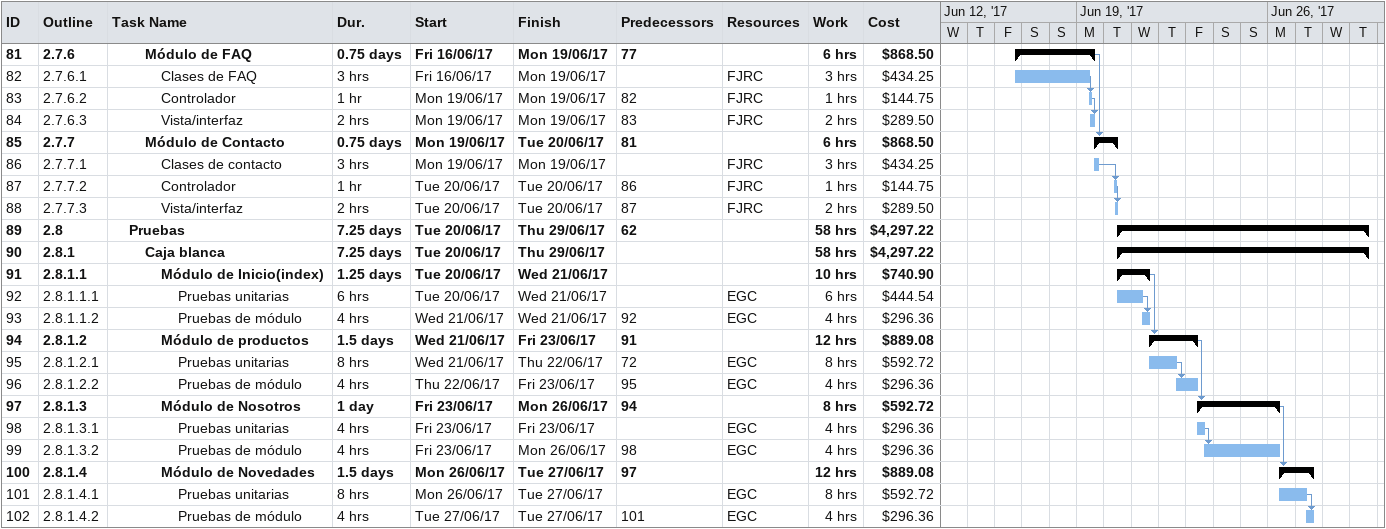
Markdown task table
| ID | WBS | Task | Duration | Start | Finish | Predecessors | Resources | Work (h) | Cost ($) |
|---|---|---|---|---|---|---|---|---|---|
| 81 | 2.7.6 | **Módulo de FAQ** | 0.75d | 2017-06-16 | 2017-06-19 | 77 |  | 6 | 868.50 |
| 82 | 2.7.6.1 | Clases de FAQ | 3h | 2017-06-16 | 2017-06-19 |  | FJRC | 3 | 434.25 |
| 83 | 2.7.6.2 | Controlador | 1h | 2017-06-19 | 2017-06-19 | 82 | FJRC | 1 | 144.75 |
| 84 | 2.7.6.3 | Vista/interfaz | 2h | 2017-06-19 | 2017-06-19 | 83 | FJRC | 2 | 289.50 |
| 85 | 2.7.7 | **Módulo de Contacto** | 0.75d | 2017-06-19 | 2017-06-20 | 81 |  | 6 | 868.50 |
| 86 | 2.7.7.1 | Clases de contacto | 3h | 2017-06-19 | 2017-06-19 |  | FJRC | 3 | 434.25 |
| 87 | 2.7.7.2 | Controlador | 1h | 2017-06-20 | 2017-06-20 | 86 | FJRC | 1 | 144.75 |
| 88 | 2.7.7.3 | Vista/interfaz | 2h | 2017-06-20 | 2017-06-20 | 87 | FJRC | 2 | 289.50 |
| 89 | 2.8 | **Pruebas** | 7.25d | 2017-06-20 | 2017-06-29 | 62 |  | 58 | 4297.22 |
| 90 | 2.8.1 | **Caja blanca** | 7.25d | 2017-06-20 | 2017-06-29 |  |  | 58 | 4297.22 |
| 91 | 2.8.1.1 | **Módulo de Inicio(index)** | 1.25d | 2017-06-20 | 2017-06-21 |  |  | 10 | 740.90 |
| 92 | 2.8.1.1.1 | Pruebas unitarias | 6h | 2017-06-20 | 2017-06-21 |  | EGC | 6 | 444.54 |
| 93 | 2.8.1.1.2 | Pruebas de módulo | 4h | 2017-06-21 | 2017-06-21 | 92 | EGC | 4 | 296.36 |
| 94 | 2.8.1.2 | **Módulo de productos** | 1.5d | 2017-06-21 | 2017-06-23 | 91 |  | 12 | 889.08 |
| 95 | 2.8.1.2.1 | Pruebas unitarias | 8h | 2017-06-21 | 2017-06-22 | 72 | EGC | 8 | 592.72 |
| 96 | 2.8.1.2.2 | Pruebas de módulo | 4h | 2017-06-22 | 2017-06-23 | 95 | EGC | 4 | 296.36 |
| 97 | 2.8.1.3 | **Módulo de Nosotros** | 1d | 2017-06-23 | 2017-06-26 | 94 |  | 8 | 592.72 |
| 98 | 2.8.1.3.1 | Pruebas unitarias | 4h | 2017-06-23 | 2017-06-23 |  | EGC | 4 | 296.36 |
| 99 | 2.8.1.3.2 | Pruebas de módulo | 4h | 2017-06-23 | 2017-06-26 | 98 | EGC | 4 | 296.36 |
| 100 | 2.8.1.4 | **Módulo de Novedades** | 1.5d | 2017-06-26 | 2017-06-27 | 97 |  | 12 | 889.08 |
| 101 | 2.8.1.4.1 | Pruebas unitarias | 8h | 2017-06-26 | 2017-06-27 |  | EGC | 8 | 592.72 |
| 102 | 2.8.1.4.2 | Pruebas de módulo | 4h | 2017-06-27 | 2017-06-27 | 101 | EGC | 4 | 296.36 |
